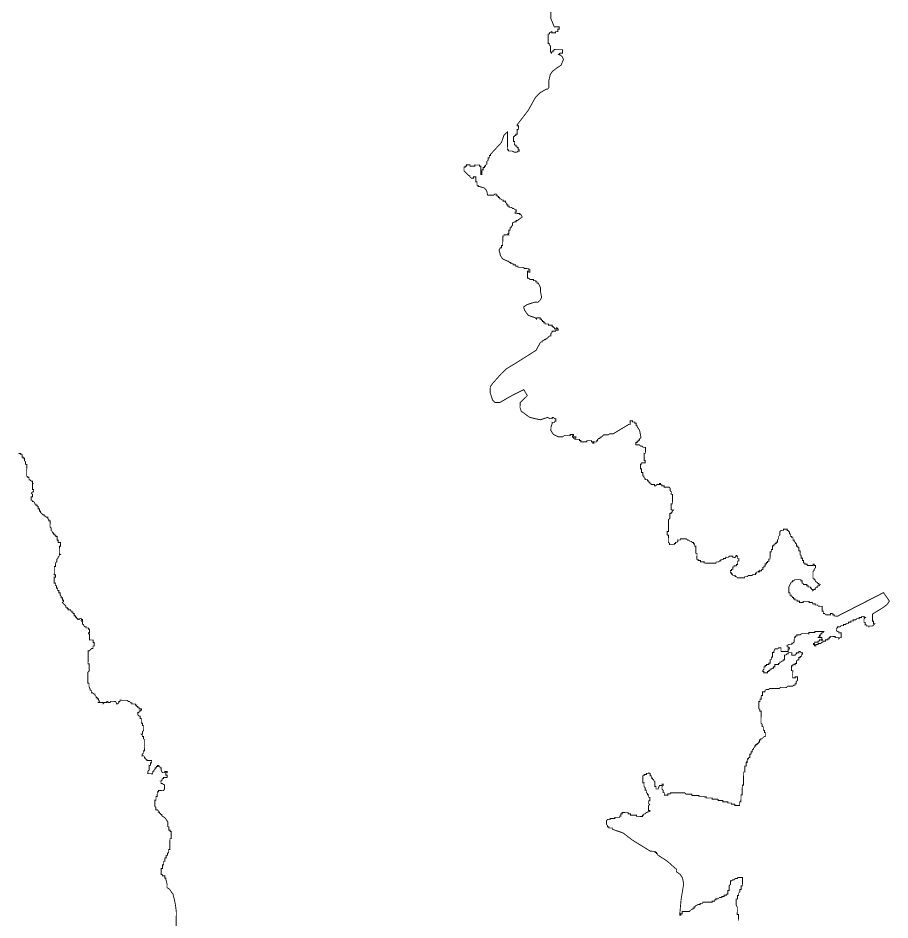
# Model space of a CAD drawing. Header units: metres. Extents: x 257673 to 289848, y 2129691 to 2228029.
# Drawn here: x 264472 to 267352, y 2202372 to 2205352 of the extents above; entities that cross this region are included whole.
import ezdxf

# ---------------------------------------------------------------- set-up
doc = ezdxf.new("R2010")
doc.units = ezdxf.units.M
doc.header["$MEASUREMENT"] = 0
doc.layers.add('HAZARDS LINE', color=1, linetype='Continuous')

msp = doc.modelspace()

# ---------------------------------------------------------------- linework, layer by layer
at = {"layer": 'HAZARDS LINE', "lineweight": 18, "const_width": 2.97}
for points in [[(266231.8, 2205378.2), (266231.5, 2205350.5), (266243, 2205322.7), (266247, 2205322.6), (266251, 2205322.6), (266254.9, 2205322.5), (266258.9, 2205322.5), (266258.8, 2205318.5), (266258.8, 2205314.6), (266254.8, 2205314.6), (266254.8, 2205310.7), (266254.7, 2205306.7), (266250.8, 2205306.8), (266246.8, 2205306.8), (266246.8, 2205302.8), (266242.8, 2205302.9), (266238.9, 2205302.9), (266234.9, 2205303), (266234.9, 2205306.9), (266227, 2205303.1), (266226.9, 2205299.1), (266223, 2205299.1), (266222.9, 2205295.2), (266222.7, 2205271.4), (266222.6, 2205267.5), (266226.6, 2205267.4), (266226.5, 2205263.5), (266230.4, 2205259.5), (266230.4, 2205255.5), (266230.4, 2205251.6), (266230.3, 2205247.6), (266230.3, 2205243.6), (266230.2, 2205239.7), (266234.1, 2205235.7), (266234.2, 2205239.6), (266238.1, 2205239.6), (266238.2, 2205243.5), (266242.1, 2205243.5), (266242.2, 2205247.5), (266246.1, 2205247.4), (266250.1, 2205247.4), (266254.1, 2205247.3), (266258, 2205247.3), (266262, 2205247.2), (266265.9, 2205247.2), (266269.9, 2205247.2), (266269.8, 2205243.2), (266269.8, 2205239.2), (266269.8, 2205235.3), (266265.8, 2205235.3), (266261.8, 2205235.4), (266257.8, 2205231.5), (266261.8, 2205231.4), (266261.8, 2205227.4), (266265.7, 2205227.4), (266269.6, 2205223.4), (266273.5, 2205215.4), (266265.4, 2205195.7), (266253.4, 2205188), (266237.4, 2205176.3), (266229.4, 2205164.5), (266225.2, 2205144.7), (266224.9, 2205121), (266220.9, 2205117.1), (266217, 2205117.1), (266197, 2205105.4), (266181, 2205089.8), (266156.8, 2205046.5), (266120.6, 2204999.4), (266120.6, 2204995.5), (266124.6, 2204995.4), (266124.5, 2204991.5), (266124.5, 2204987.5), (266124.4, 2204983.5), (266120.5, 2204983.6), (266120.4, 2204979.6), (266120.4, 2204975.7), (266120.3, 2204971.7), (266120.3, 2204967.7), (266116.3, 2204967.8), (266116.3, 2204963.8), (266112.3, 2204963.9), (266112.3, 2204959.9), (266108.3, 2204960), (266108.3, 2204956), (266108.2, 2204952), (266108.2, 2204948.1), (266108.1, 2204944.1), (266112.1, 2204944.1), (266112.1, 2204940.1), (266112, 2204936.2), (266112, 2204932.2), (266115.9, 2204932.2), (266115.9, 2204928.2), (266119.8, 2204928.2), (266119.8, 2204924.2), (266123.7, 2204924.2), (266123.7, 2204920.2), (266123.7, 2204916.2), (266127.6, 2204916.2), (266127.6, 2204912.2), (266123.6, 2204912.3), (266119.6, 2204908.4), (266111.7, 2204908.5), (266103.8, 2204912.5), (266099.9, 2204912.5), (266095.9, 2204912.6), (266091.9, 2204912.6), (266092, 2204916.6), (266088, 2204916.6), (266088.1, 2204920.6), (266088.1, 2204924.6), (266088.2, 2204928.5), (266088.2, 2204932.5), (266088.3, 2204936.4), (266088.3, 2204940.4), (266088.3, 2204944.4), (266088.4, 2204948.3), (266088.4, 2204952.3), (266088.5, 2204956.2), (266088.5, 2204960.2), (266088.6, 2204964.1), (266088.6, 2204968.1), (266088.7, 2204972.1), (266088.7, 2204976), (266084.7, 2204972.1), (266076.7, 2204964.3), (266068.5, 2204940.6), (266032.4, 2204901.4), (266032.4, 2204897.5), (266028.4, 2204897.5), (266028.4, 2204893.6), (266028.4, 2204889.6), (266024.4, 2204889.6), (266024.4, 2204885.7), (266024.3, 2204881.7), (266020.3, 2204877.8), (266020.3, 2204873.9), (266020.2, 2204869.9), (266016.2, 2204866), (266016.2, 2204862), (266012.2, 2204862.1), (266012.2, 2204858.1), (266008.2, 2204858.2), (266008.2, 2204854.2), (266008.1, 2204850.2), (266004.2, 2204850.3), (266004.1, 2204846.3), (266004.1, 2204842.4), (266004, 2204838.4), (266004, 2204834.5), (266000, 2204834.5), (266000.1, 2204838.5), (266000.1, 2204842.4), (266000.2, 2204846.4), (266000.2, 2204850.3), (266000.2, 2204854.3), (266000.3, 2204858.2), (266000.3, 2204862.2), (265996.4, 2204862.2), (265996.4, 2204866.2), (265992.5, 2204866.3), (265988.5, 2204866.3), (265984.6, 2204866.3), (265980.6, 2204866.4), (265980.5, 2204862.4), (265976.6, 2204862.5), (265972.6, 2204862.5), (265968.7, 2204862.6), (265964.7, 2204862.6), (265964.8, 2204866.6), (265960.8, 2204866.6), (265956.8, 2204866.7), (265952.9, 2204866.7), (265952.8, 2204862.7), (265948.9, 2204862.8), (265948.8, 2204858.8), (265944.9, 2204858.9), (265944.8, 2204854.9), (265944.8, 2204851), (265944.7, 2204847), (265948.7, 2204843), (265952.6, 2204839), (265956.5, 2204835), (265960.4, 2204831), (265964.4, 2204830.9), (265964.3, 2204827), (265968.2, 2204823), (265972.2, 2204822.9), (265976.1, 2204822.9), (265976.2, 2204826.8), (265980.1, 2204826.8), (265984.1, 2204826.8), (265984.1, 2204822.8), (265984, 2204818.8), (265984, 2204814.9), (265983.9, 2204810.9), (265987.9, 2204810.9), (265987.8, 2204806.9), (265987.8, 2204803), (265987.7, 2204799), (265991.7, 2204799), (265991.7, 2204795), (265995.6, 2204795), (266011.4, 2204790.8), (266019.2, 2204782.8), (266023, 2204766.9), (266027, 2204766.9), (266030.9, 2204766.8), (266034.9, 2204766.8), (266038.8, 2204766.8), (266042.8, 2204766.7), (266046.8, 2204770.6), (266050.8, 2204770.6), (266050.7, 2204766.6), (266054.7, 2204766.6), (266054.6, 2204762.6), (266058.6, 2204762.6), (266058.5, 2204758.6), (266062.5, 2204758.6), (266062.5, 2204754.6), (266066.4, 2204754.6), (266070.3, 2204750.6), (266074.3, 2204750.5), (266074.2, 2204746.6), (266078.2, 2204746.5), (266082.2, 2204746.5), (266082.1, 2204742.5), (266086, 2204738.5), (266086, 2204734.5), (266089.9, 2204734.5), (266089.9, 2204730.5), (266093.9, 2204730.5), (266093.8, 2204726.5), (266097.8, 2204726.5), (266101.7, 2204726.5), (266105.6, 2204722.5), (266109.6, 2204722.4), (266113.5, 2204718.4), (266117.5, 2204718.4), (266117.4, 2204714.4), (266117.4, 2204710.4), (266113.4, 2204710.5), (266113.4, 2204706.5), (266117.3, 2204706.5), (266121.3, 2204706.4), (266125.2, 2204706.4), (266129.2, 2204706.3), (266129.2, 2204702.4), (266133.1, 2204702.3), (266137, 2204694.4), (266121, 2204682.7), (266117.1, 2204682.7), (266117, 2204678.8), (266113.1, 2204678.8), (266105.1, 2204674.9), (266105.1, 2204671), (266105, 2204667), (266101, 2204663.1), (266101, 2204659.2), (266097, 2204659.2), (266097, 2204655.2), (266096.9, 2204651.3), (266093, 2204651.3), (266092.9, 2204647.4), (266092.9, 2204643.4), (266092.8, 2204639.5), (266088.9, 2204639.5), (266092.8, 2204635.5), (266088.8, 2204635.5), (266084.9, 2204635.6), (266080.9, 2204635.6), (266077, 2204635.7), (266076.9, 2204631.7), (266072.9, 2204631.8), (266072.9, 2204627.8), (266072.9, 2204623.8), (266072.8, 2204619.9), (266072.8, 2204615.9), (266072.7, 2204612), (266072.7, 2204608), (266072.6, 2204604.1), (266072.6, 2204600.1), (266068.6, 2204600.1), (266068.6, 2204596.2), (266068.5, 2204592.2), (266064.6, 2204592.3), (266060.5, 2204584.4), (266064.4, 2204572.5), (266064.3, 2204568.5), (266072.1, 2204556.5), (266087.8, 2204548.5), (266091.8, 2204548.4), (266095.7, 2204544.4), (266099.7, 2204544.4), (266099.6, 2204540.4), (266103.6, 2204540.4), (266107.5, 2204540.3), (266107.5, 2204536.4), (266111.5, 2204536.3), (266115.4, 2204536.3), (266115.4, 2204532.3), (266119.3, 2204532.3), (266123.3, 2204532.2), (266123.2, 2204528.3), (266127.2, 2204528.2), (266131.2, 2204528.2), (266135.1, 2204528.1), (266139.1, 2204528.1), (266143, 2204528), (266143, 2204524.1), (266146.9, 2204524), (266150.9, 2204524), (266154.9, 2204523.9), (266158.8, 2204523.9), (266158.8, 2204519.9), (266162.7, 2204519.9), (266162.7, 2204515.9), (266162.6, 2204512), (266158.7, 2204512), (266158.7, 2204516), (266154.8, 2204516), (266154.7, 2204512.1), (266154.7, 2204508.1), (266154.6, 2204504.2), (266154.6, 2204500.2), (266154.5, 2204496.2), (266154.5, 2204492.3), (266158.5, 2204492.2), (266162.4, 2204488.2), (266166.3, 2204488.2), (266170.3, 2204488.1), (266174.2, 2204488.1), (266174.2, 2204484.1), (266178.2, 2204484.1), (266182.1, 2204484), (266182.1, 2204480.1), (266186, 2204480), (266186, 2204476.1), (266189.9, 2204476), (266197.7, 2204460.1), (266197.6, 2204456.2), (266197.6, 2204452.2), (266197.5, 2204448.2), (266201.3, 2204428.4), (266197.2, 2204420.5), (266189.2, 2204412.7), (266177.4, 2204412.8), (266153.5, 2204405.2), (266141.6, 2204397.4), (266145.4, 2204385.5), (266157.1, 2204369.5), (266180.7, 2204361.3), (266184.6, 2204357.3), (266184.7, 2204361.3), (266188.6, 2204361.2), (266192.6, 2204361.2), (266196.6, 2204361.2), (266196.5, 2204357.2), (266200.5, 2204357.1), (266200.4, 2204353.2), (266204.4, 2204353.1), (266204.3, 2204349.2), (266208.3, 2204349.1), (266208.3, 2204345.2), (266212.2, 2204345.1), (266212.2, 2204341.2), (266216.1, 2204341.1), (266220.1, 2204341.1), (266224, 2204341), (266224, 2204337.1), (266228, 2204337), (266231.9, 2204337), (266235.9, 2204337), (266235.8, 2204333), (266239.8, 2204333), (266239.7, 2204329), (266243.7, 2204328.9), (266243.7, 2204325), (266247.6, 2204324.9), (266251.6, 2204324.9), (266251.6, 2204328.9), (266255.5, 2204324.9), (266255.5, 2204320.9), (266251.5, 2204320.9), (266247.6, 2204321), (266247.5, 2204317), (266243.6, 2204317.1), (266239.6, 2204317.1), (266235.7, 2204317.2), (266235.6, 2204313.2), (266231.6, 2204309.3), (266231.6, 2204305.3), (266231.5, 2204301.4), (266227.6, 2204301.4), (266223.6, 2204297.5), (266219.6, 2204293.6), (266215.6, 2204293.6), (266215.6, 2204289.7), (266211.6, 2204289.7), (266207.6, 2204285.8), (266203.6, 2204285.9), (266203.6, 2204281.9), (266199.6, 2204281.9), (266195.6, 2204278), (266187.5, 2204262.3), (266183.5, 2204254.4), (266115.7, 2204211.6), (266083.8, 2204192.2), (266067.8, 2204176.5), (266039.8, 2204145.2), (266031.7, 2204133.4), (266031.5, 2204113.6), (266039.1, 2204089.8), (266047, 2204081.7), (266062.8, 2204081.6), (266110.6, 2204108.7), (266142.4, 2204124.2), (266154.1, 2204104.3), (266130.1, 2204080.8), (266129.9, 2204065), (266133.7, 2204053.1), (266161.2, 2204033), (266177, 2204028.8), (266196.7, 2204024.6), (266220.6, 2204032.3), (266228.4, 2204028.2), (266232.4, 2204028.2), (266236.4, 2204028.1), (266236.4, 2204032.1), (266240.4, 2204032.1), (266244.3, 2204028.1), (266248.2, 2204028), (266248.2, 2204024.1), (266248.1, 2204020.1), (266244.2, 2204020.1), (266244.1, 2204016.2), (266240.2, 2204016.2), (266236.2, 2204016.3), (266236.2, 2204012.3), (266232.1, 2204000.5), (266231.9, 2203988.6), (266239.7, 2203976.6), (266255.5, 2203968.5), (266259.4, 2203968.5), (266263.4, 2203968.5), (266267.3, 2203968.4), (266271.3, 2203968.4), (266275.3, 2203972.3), (266279.3, 2203972.2), (266283.2, 2203972.2), (266287.2, 2203972.1), (266291.1, 2203972.1), (266295.1, 2203972.1), (266295.1, 2203976), (266299.1, 2203976), (266303.1, 2203975.9), (266307, 2203975.9), (266307, 2203971.9), (266303, 2203972), (266303, 2203968), (266306.9, 2203964), (266306.9, 2203968), (266310.9, 2203967.9), (266314.8, 2203967.9), (266314.8, 2203963.9), (266310.8, 2203964), (266310.8, 2203960), (266314.8, 2203960), (266318.7, 2203959.9), (266322.7, 2203959.9), (266326.6, 2203959.8), (266326.6, 2203955.9), (266330.5, 2203955.8), (266330.5, 2203951.9), (266334.5, 2203951.8), (266338.4, 2203951.8), (266342.4, 2203951.7), (266346.3, 2203951.7), (266350.3, 2203951.6), (266350.3, 2203955.6), (266354.3, 2203955.6), (266358.2, 2203955.5), (266362.2, 2203955.5), (266366.2, 2203955.4), (266366.1, 2203951.5), (266370.1, 2203951.4), (266370, 2203947.5), (266374, 2203947.4), (266374, 2203951.4), (266378, 2203951.3), (266381.9, 2203951.3), (266382, 2203955.2), (266385.9, 2203955.2), (266386, 2203959.2), (266390, 2203963.1), (266394, 2203963), (266394, 2203967), (266398, 2203966.9), (266402, 2203970.8), (266406, 2203974.8), (266409.9, 2203974.7), (266413.9, 2203974.7), (266417.8, 2203974.6), (266421.8, 2203974.6), (266425.8, 2203978.5), (266429.8, 2203978.5), (266433.7, 2203978.4), (266437.7, 2203978.4), (266489.5, 2204009.5), (266493.4, 2204009.4), (266493.5, 2204013.4), (266493.5, 2204017.3), (266493.6, 2204021.3), (266497.5, 2204021.2), (266501.5, 2204021.2), (266501.4, 2204017.2), (266505.4, 2204017.2), (266509.4, 2204017.1), (266509.3, 2204013.2), (266513.3, 2204013.1), (266513.2, 2204009.2), (266513.2, 2204005.2), (266517.1, 2204005.2), (266517.1, 2204001.2), (266524.9, 2203989.3), (266528.6, 2203969.4), (266528.6, 2203965.5), (266524.6, 2203961.5), (266524.5, 2203957.6), (266520.6, 2203957.6), (266520.5, 2203953.7), (266516.6, 2203953.7), (266516.5, 2203949.8), (266512.6, 2203949.8), (266512.5, 2203945.8), (266512.5, 2203941.9), (266516.4, 2203941.8), (266520.4, 2203941.8), (266524.3, 2203941.8), (266528.3, 2203937.8), (266532.2, 2203937.7), (266536.1, 2203933.7), (266540.1, 2203933.7), (266544, 2203933.6), (266544, 2203929.7), (266544, 2203925.7), (266543.9, 2203921.7), (266543.9, 2203917.8), (266543.8, 2203913.8), (266539.9, 2203913.9), (266539.8, 2203909.9), (266539.8, 2203906), (266539.7, 2203898), (266539.6, 2203894.1), (266539.6, 2203890.1), (266543.6, 2203890.1), (266543.5, 2203886.1), (266543.5, 2203882.2), (266539.5, 2203882.2), (266535.5, 2203882.2), (266531.6, 2203882.3), (266531.5, 2203878.3), (266527.6, 2203878.4), (266527.5, 2203874.4), (266527.5, 2203870.5), (266527.5, 2203866.5), (266527.4, 2203862.5), (266531.4, 2203862.5), (266531.3, 2203858.5), (266531.3, 2203854.6), (266531.2, 2203850.6), (266535.2, 2203850.6), (266535.1, 2203846.6), (266535.1, 2203842.7), (266535.1, 2203838.7), (266539, 2203838.7), (266539, 2203834.7), (266542.9, 2203830.7), (266542.8, 2203826.7), (266546.8, 2203826.7), (266550.8, 2203826.6), (266550.7, 2203822.7), (266554.7, 2203822.6), (266554.6, 2203818.7), (266558.6, 2203818.6), (266558.5, 2203814.7), (266562.5, 2203814.6), (266562.4, 2203810.7), (266566.4, 2203810.6), (266570.4, 2203810.6), (266574.3, 2203810.5), (266574.3, 2203806.6), (266578.2, 2203806.5), (266582.2, 2203810.5), (266586.2, 2203810.4), (266590.2, 2203810.4), (266590.2, 2203814.3), (266594.2, 2203814.3), (266594.1, 2203810.3), (266598.1, 2203810.3), (266598, 2203806.3), (266602, 2203806.3), (266605.9, 2203806.2), (266605.9, 2203802.3), (266609.9, 2203802.2), (266613.8, 2203802.2), (266617.8, 2203802.1), (266621.7, 2203802.1), (266625.6, 2203798.1), (266625.6, 2203794.1), (266625.5, 2203790.2), (266629.5, 2203786.2), (266629.4, 2203782.2), (266629.4, 2203778.3), (266633.3, 2203778.2), (266633.3, 2203774.2), (266633.2, 2203770.3), (266633.2, 2203766.3), (266633.2, 2203762.4), (266633.1, 2203758.4), (266633.1, 2203754.5), (266633, 2203750.5), (266633, 2203746.5), (266629, 2203746.6), (266629, 2203742.6), (266628.9, 2203738.7), (266628.9, 2203734.7), (266628.8, 2203730.7), (266628.8, 2203726.8), (266632.8, 2203726.7), (266636.7, 2203726.7), (266632.7, 2203722.8), (266632.7, 2203718.8), (266628.7, 2203718.9), (266628.7, 2203714.9), (266624.7, 2203715), (266624.7, 2203711), (266624.6, 2203707), (266624.6, 2203703.1), (266624.5, 2203699.1), (266620.5, 2203695.2), (266620.5, 2203691.3), (266620.4, 2203683.3), (266620.3, 2203679.4), (266620.3, 2203675.4), (266620.3, 2203671.5), (266620.2, 2203667.5), (266620.2, 2203663.5), (266620.1, 2203659.6), (266620.1, 2203655.6), (266616.1, 2203655.7), (266616.1, 2203651.7), (266616, 2203647.8), (266616, 2203643.8), (266619.9, 2203643.7), (266619.9, 2203639.8), (266619.9, 2203635.8), (266619.8, 2203631.9), (266619.8, 2203627.9), (266619.7, 2203624), (266619.7, 2203620), (266623.6, 2203616), (266623.5, 2203612), (266627.5, 2203612), (266631.5, 2203611.9), (266635.4, 2203611.9), (266639.4, 2203611.9), (266639.4, 2203615.8), (266643.4, 2203615.8), (266643.4, 2203619.7), (266647.4, 2203619.7), (266651.4, 2203623.6), (266651.4, 2203627.6), (266655.4, 2203627.5), (266659.3, 2203627.5), (266659.4, 2203631.4), (266663.3, 2203631.4), (266667.3, 2203631.3), (266671.3, 2203631.3), (266675.2, 2203631.2), (266679.2, 2203631.2), (266683.1, 2203627.2), (266687, 2203627.2), (266691, 2203623.2), (266694.9, 2203623.1), (266698.8, 2203619.1), (266702.8, 2203619.1), (266702.7, 2203615.1), (266706.7, 2203615.1), (266706.7, 2203611.1), (266706.6, 2203607.1), (266710.6, 2203607.1), (266710.5, 2203603.1), (266710.5, 2203599.2), (266710.4, 2203595.2), (266710.4, 2203591.3), (266710.3, 2203587.3), (266710.3, 2203583.3), (266714.3, 2203583.3), (266714.2, 2203579.3), (266714.2, 2203575.4), (266714.1, 2203571.4), (266714.1, 2203567.5), (266714, 2203563.5), (266718, 2203563.5), (266718, 2203559.5), (266721.9, 2203559.5), (266725.9, 2203559.4), (266725.8, 2203555.5), (266729.8, 2203555.4), (266733.7, 2203555.4), (266737.7, 2203555.3), (266737.7, 2203551.4), (266741.6, 2203551.3), (266773.3, 2203551), (266777.2, 2203550.9), (266777.3, 2203554.9), (266781.2, 2203554.8), (266785.2, 2203554.8), (266789.2, 2203558.7), (266793.2, 2203558.7), (266793.2, 2203562.6), (266797.2, 2203562.6), (266801.1, 2203562.5), (266801.2, 2203566.5), (266805.1, 2203566.4), (266809.1, 2203566.4), (266809.1, 2203570.4), (266813.1, 2203570.3), (266817, 2203570.3), (266821, 2203574.2), (266825, 2203574.1), (266829, 2203574.1), (266832.9, 2203574), (266832.9, 2203570.1), (266836.8, 2203570), (266840.8, 2203570), (266840.8, 2203574), (266844.8, 2203573.9), (266844.8, 2203577.9), (266844.8, 2203573.9), (266848.7, 2203573.9), (266848.7, 2203569.9), (266848.7, 2203565.9), (266852.6, 2203565.9), (266852.6, 2203561.9), (266852.5, 2203558), (266848.6, 2203558), (266848.5, 2203554.1), (266848.5, 2203550.1), (266848.4, 2203546.2), (266844.5, 2203546.2), (266844.4, 2203542.2), (266840.5, 2203542.3), (266836.5, 2203542.3), (266836.5, 2203538.4), (266832.5, 2203538.4), (266832.5, 2203534.5), (266832.4, 2203530.5), (266828.5, 2203530.5), (266828.4, 2203526.6), (266824.5, 2203526.6), (266824.4, 2203522.7), (266824.4, 2203518.7), (266828.3, 2203518.7), (266828.3, 2203514.7), (266832.2, 2203514.7), (266832.2, 2203510.7), (266836.2, 2203510.7), (266840.1, 2203510.6), (266840.1, 2203506.7), (266844, 2203506.6), (266847.9, 2203502.6), (266851.9, 2203502.6), (266855.9, 2203502.5), (266859.8, 2203502.5), (266863.8, 2203502.4), (266867.7, 2203502.4), (266871.7, 2203502.3), (266871.7, 2203506.3), (266875.7, 2203506.3), (266879.6, 2203506.2), (266883.6, 2203510.1), (266887.6, 2203510.1), (266891.6, 2203510), (266895.5, 2203510), (266899.5, 2203513.9), (266903.5, 2203513.9), (266907.4, 2203513.8), (266907.5, 2203517.8), (266911.4, 2203517.7), (266911.5, 2203521.7), (266915.4, 2203521.6), (266919.4, 2203525.6), (266919.4, 2203521.6), (266923.4, 2203525.5), (266927.4, 2203525.5), (266927.4, 2203529.4), (266931.4, 2203529.4), (266931.4, 2203533.3), (266931.5, 2203537.3), (266935.4, 2203537.3), (266935.5, 2203541.2), (266939.4, 2203541.2), (266939.5, 2203545.1), (266939.5, 2203549.1), (266943.5, 2203549), (266943.5, 2203553), (266947.5, 2203553), (266947.5, 2203556.9), (266951.5, 2203556.9), (266951.5, 2203560.8), (266951.6, 2203564.8), (266955.5, 2203564.7), (266955.6, 2203568.7), (266955.6, 2203572.7), (266955.6, 2203576.6), (266955.7, 2203580.6), (266955.7, 2203584.5), (266955.8, 2203588.5), (266959.7, 2203588.4), (266959.8, 2203592.4), (266959.8, 2203596.4), (266963.8, 2203596.3), (266963.8, 2203600.3), (266963.9, 2203604.2), (266963.9, 2203608.2), (266967.9, 2203608.2), (266967.9, 2203612.1), (266971.9, 2203612.1), (266971.9, 2203616), (266975.9, 2203616), (266975.9, 2203619.9), (266979.9, 2203619.9), (266979.9, 2203623.9), (266980, 2203627.8), (266984, 2203631.7), (266984, 2203635.7), (266984.1, 2203639.6), (266988.1, 2203643.6), (266988.1, 2203647.5), (266988.2, 2203651.5), (266988.2, 2203655.4), (266992.2, 2203659.3), (266996.2, 2203659.3), (267000.1, 2203659.3), (267000.2, 2203663.2), (267004.1, 2203663.2), (267008.1, 2203663.1), (267012, 2203663.1), (267012, 2203659.1), (267016, 2203659.1), (267015.9, 2203655.1), (267019.9, 2203655.1), (267019.8, 2203651.1), (267019.8, 2203647.2), (267023.7, 2203647.1), (267023.7, 2203643.2), (267023.6, 2203639.2), (267027.6, 2203639.2), (267027.6, 2203635.2), (267031.5, 2203635.1), (267031.5, 2203631.2), (267031.4, 2203627.2), (267035.4, 2203627.2), (267035.3, 2203623.2), (267039.3, 2203619.2), (267039.2, 2203615.3), (267043.2, 2203615.2), (267043.1, 2203611.3), (267043.1, 2203607.3), (267047, 2203607.3), (267047, 2203603.3), (267051, 2203603.3), (267050.9, 2203599.3), (267050.9, 2203595.3), (267050.8, 2203591.4), (267054.8, 2203591.3), (267054.7, 2203587.4), (267054.7, 2203583.4), (267054.6, 2203579.5), (267058.6, 2203575.5), (267058.5, 2203571.5), (267058.5, 2203567.5), (267062.4, 2203567.5), (267062.4, 2203563.5), (267062.3, 2203559.6), (267066.3, 2203559.5), (267066.2, 2203555.6), (267066.2, 2203551.6), (267070.2, 2203551.6), (267070.1, 2203547.6), (267074.1, 2203547.6), (267078, 2203547.5), (267078, 2203543.6), (267081.9, 2203543.5), (267085.9, 2203543.5), (267089.9, 2203543.4), (267093.8, 2203543.4), (267097.8, 2203543.3), (267097.8, 2203547.3), (267101.8, 2203547.3), (267101.7, 2203543.3), (267105.7, 2203543.3), (267105.6, 2203539.3), (267105.6, 2203535.3), (267101.6, 2203531.4), (267101.6, 2203527.5), (267097.6, 2203523.6), (267097.5, 2203519.6), (267097.5, 2203515.6), (267097.4, 2203511.7), (267097.4, 2203507.7), (267097.3, 2203503.8), (267097.3, 2203499.8), (267101.2, 2203499.8), (267101.2, 2203495.8), (267105.2, 2203495.8), (267105.1, 2203491.8), (267109, 2203487.8), (267113, 2203487.7), (267112.9, 2203483.8), (267116.9, 2203483.7), (267116.9, 2203479.8), (267120.8, 2203479.7), (267116.8, 2203475.8), (267112.8, 2203475.9), (267112.8, 2203471.9), (267108.8, 2203472), (267104.8, 2203468), (267104.8, 2203464.1), (267100.8, 2203464.1), (267096.8, 2203460.2), (267096.9, 2203464.2), (267092.9, 2203464.2), (267093, 2203468.2), (267089, 2203468.2), (267089.1, 2203472.2), (267085.1, 2203472.2), (267081.1, 2203472.3), (267081.2, 2203476.2), (267077.2, 2203476.3), (267077.3, 2203480.2), (267073.3, 2203480.3), (267069.4, 2203480.3), (267065.4, 2203480.4), (267065.4, 2203484.3), (267061.5, 2203484.4), (267061.5, 2203488.3), (267061.6, 2203492.3), (267057.6, 2203492.3), (267057.7, 2203496.3), (267053.7, 2203496.3), (267049.7, 2203496.4), (267045.8, 2203496.4), (267041.8, 2203496.5), (267037.9, 2203496.5), (267033.9, 2203492.6), (267029.9, 2203492.6), (267029.9, 2203488.7), (267025.9, 2203488.7), (267021.9, 2203480.9), (267017.8, 2203473), (267017.8, 2203469), (267017.7, 2203465.1), (267017.7, 2203461.1), (267017.6, 2203457.1), (267017.6, 2203453.2), (267021.5, 2203453.1), (267021.5, 2203449.2), (267021.5, 2203445.2), (267025.4, 2203445.2), (267025.4, 2203441.2), (267029.3, 2203441.2), (267029.3, 2203437.2), (267033.2, 2203437.2), (267033.2, 2203433.2), (267037.2, 2203433.2), (267037.1, 2203429.2), (267041.1, 2203429.2), (267045, 2203429.1), (267045, 2203425.2), (267048.9, 2203425.1), (267052.9, 2203425.1), (267052.9, 2203421.1), (267056.8, 2203421.1), (267060.8, 2203421), (267064.7, 2203421), (267064.8, 2203424.9), (267068.7, 2203424.9), (267072.7, 2203424.9), (267076.6, 2203424.8), (267080.6, 2203424.8), (267084.6, 2203424.7), (267084.5, 2203420.8), (267088.5, 2203420.7), (267092.4, 2203420.7), (267096.4, 2203420.6), (267096.3, 2203416.7), (267100.3, 2203416.6), (267104.3, 2203416.6), (267104.2, 2203412.6), (267108.2, 2203412.6), (267112.1, 2203412.5), (267116, 2203408.5), (267120, 2203408.5), (267124, 2203408.4), (267127.9, 2203408.4), (267127.9, 2203404.4), (267127.8, 2203400.5), (267127.8, 2203396.5), (267127.7, 2203392.6), (267131.7, 2203392.5), (267131.7, 2203388.6), (267131.6, 2203384.6), (267135.6, 2203384.6), (267139.5, 2203380.6), (267143.4, 2203380.5), (267147.4, 2203380.5), (267151.4, 2203380.4), (267155.3, 2203380.4), (267155.4, 2203384.3), (267159.3, 2203384.3), (267163.3, 2203384.2), (267163.2, 2203380.3), (267167.2, 2203380.2), (267167.1, 2203376.3), (267179, 2203376.1), (267254.7, 2203414.9), (267330.3, 2203453.6), (267349.8, 2203425.7), (267341.7, 2203413.9), (267325.8, 2203402.2), (267293.9, 2203382.8), (267293.8, 2203378.8), (267293.8, 2203374.9), (267293.8, 2203370.9), (267293.7, 2203366.9), (267293.7, 2203363), (267293.6, 2203359), (267297.6, 2203359), (267297.5, 2203355), (267297.5, 2203351.1), (267301.4, 2203351), (267297.4, 2203347.1), (267293.4, 2203343.2), (267289.5, 2203343.2), (267285.5, 2203343.3), (267281.6, 2203343.3), (267281.5, 2203339.4), (267281.6, 2203343.3), (267277.6, 2203343.4), (267273.6, 2203343.4), (267273.7, 2203347.4), (267269.7, 2203347.4), (267269.8, 2203351.4), (267269.8, 2203355.3), (267265.9, 2203355.4), (267265.9, 2203359.3), (267266, 2203363.3), (267266, 2203367.2), (267270, 2203371.2), (267266, 2203371.2), (267266.1, 2203375.2), (267262.1, 2203375.2), (267258.2, 2203375.3), (267258.1, 2203371.3), (267254.2, 2203371.3), (267250.2, 2203371.4), (267250.2, 2203367.4), (267246.2, 2203367.5), (267242.3, 2203367.5), (267238.3, 2203363.6), (267234.3, 2203363.6), (267230.3, 2203363.7), (267230.3, 2203359.7), (267226.3, 2203359.8), (267222.4, 2203359.8), (267222.3, 2203355.9), (267218.4, 2203355.9), (267214.4, 2203356), (267214.4, 2203352), (267210.4, 2203352), (267206.5, 2203352.1), (267206.4, 2203348.1), (267202.5, 2203348.2), (267198.5, 2203348.2), (267198.4, 2203344.3), (267194.5, 2203344.3), (267190.5, 2203344.3), (267186.5, 2203340.4), (267182.6, 2203340.5), (267178.6, 2203340.5), (267178.6, 2203336.6), (267174.6, 2203336.6), (267174.6, 2203332.6), (267174.5, 2203328.7), (267178.4, 2203324.7), (267182.4, 2203324.6), (267182.3, 2203320.7), (267186.3, 2203320.6), (267190.3, 2203320.6), (267190.2, 2203316.6), (267190.2, 2203312.7), (267190.1, 2203308.7), (267190.1, 2203304.8), (267186.1, 2203304.8), (267182.1, 2203300.9), (267182.2, 2203304.8), (267178.2, 2203304.9), (267174.3, 2203304.9), (267170.3, 2203305), (267170.3, 2203308.9), (267166.4, 2203309), (267162.4, 2203309), (267158.5, 2203309.1), (267154.5, 2203309.1), (267154.5, 2203305.2), (267150.5, 2203305.2), (267150.5, 2203301.2), (267146.5, 2203301.3), (267146.5, 2203297.3), (267142.5, 2203297.4), (267138.5, 2203297.4), (267138.5, 2203293.5), (267134.5, 2203293.5), (267130.6, 2203293.6), (267130.5, 2203289.6), (267126.6, 2203289.6), (267122.6, 2203285.7), (267118.6, 2203285.8), (267114.7, 2203285.8), (267114.6, 2203281.9), (267110.7, 2203281.9), (267106.7, 2203281.9), (267106.7, 2203278), (267102.7, 2203278), (267102.7, 2203282), (267098.8, 2203282), (267098.8, 2203286), (267102.8, 2203285.9), (267102.8, 2203289.9), (267106.8, 2203289.9), (267110.7, 2203289.8), (267114.7, 2203289.8), (267114.8, 2203293.7), (267118.7, 2203293.7), (267118.8, 2203297.6), (267122.7, 2203297.6), (267126.7, 2203297.6), (267126.6, 2203293.6), (267126.7, 2203297.6), (267130.6, 2203297.5), (267126.7, 2203297.6), (267126.7, 2203301.5), (267126.8, 2203305.5), (267122.8, 2203305.5), (267122.8, 2203309.5), (267122.8, 2203305.5), (267118.8, 2203305.6), (267114.9, 2203305.6), (267118.9, 2203309.5), (267118.9, 2203313.5), (267122.9, 2203313.4), (267122.9, 2203317.4), (267126.9, 2203317.3), (267126.9, 2203321.3), (267130.9, 2203321.3), (267130.9, 2203325.2), (267134.9, 2203325.2), (267130.9, 2203325.2), (267127, 2203325.3), (267123, 2203325.3), (267119.1, 2203325.4), (267115.1, 2203325.4), (267111.2, 2203325.4), (267107.2, 2203325.5), (267103.2, 2203325.5), (267103.2, 2203321.6), (267099.2, 2203321.6), (267095.3, 2203321.7), (267091.3, 2203321.7), (267087.4, 2203321.8), (267083.4, 2203321.8), (267083.4, 2203317.8), (267079.4, 2203317.9), (267075.4, 2203317.9), (267071.5, 2203318), (267067.5, 2203318), (267063.6, 2203318.1), (267059.6, 2203318.1), (267055.6, 2203314.2), (267051.6, 2203314.2), (267047.7, 2203314.3), (267043.7, 2203314.3), (267043.7, 2203310.4), (267039.7, 2203310.4), (267039.7, 2203306.5), (267035.7, 2203306.5), (267035.7, 2203302.5), (267035.6, 2203298.6), (267035.6, 2203294.6), (267035.5, 2203290.7), (267031.5, 2203286.8), (267027.6, 2203286.8), (267027.5, 2203282.8), (267023.6, 2203282.9), (267019.6, 2203282.9), (267011.7, 2203279.1), (267011.6, 2203275.1), (267015.6, 2203275.1), (267015.5, 2203271.1), (267019.5, 2203271.1), (267019.4, 2203267.1), (267015.5, 2203267.1), (267015.4, 2203263.2), (267015.4, 2203259.2), (267011.4, 2203259.3), (267007.5, 2203259.3), (267003.5, 2203259.4), (266999.6, 2203259.4), (266995.6, 2203259.4), (266991.7, 2203259.5), (266991.7, 2203263.4), (266991.7, 2203267.4), (266991.8, 2203271.4), (266983.9, 2203271.5), (266979.9, 2203267.5), (266975.9, 2203267.6), (266972, 2203267.6), (266967.9, 2203259.8), (266967.9, 2203255.8), (266963.9, 2203255.8), (266963.9, 2203251.9), (266963.8, 2203247.9), (266963.8, 2203244), (266963.7, 2203240), (266959.8, 2203240.1), (266959.7, 2203236.1), (266959.7, 2203232.1), (266955.7, 2203232.2), (266955.7, 2203228.2), (266955.6, 2203224.3), (266955.6, 2203220.3), (266951.6, 2203220.4), (266951.6, 2203216.4), (266947.6, 2203216.4), (266943.7, 2203216.5), (266943.6, 2203212.5), (266939.7, 2203212.6), (266939.6, 2203208.6), (266935.7, 2203208.7), (266935.6, 2203204.7), (266935.6, 2203200.7), (266931.6, 2203196.8), (266931.5, 2203192.9), (266935.5, 2203192.8), (266935.4, 2203188.9), (266939.4, 2203188.8), (266943.4, 2203188.8), (266947.3, 2203188.7), (266947.4, 2203192.7), (266951.3, 2203192.6), (266951.4, 2203196.6), (266955.3, 2203196.6), (266955.4, 2203200.5), (266959.3, 2203200.5), (266963.3, 2203204.4), (266967.3, 2203204.3), (266967.3, 2203208.3), (266971.3, 2203208.3), (266971.3, 2203212.2), (266971.4, 2203216.2), (266975.3, 2203216.1), (266979.3, 2203216.1), (266983.2, 2203216), (266983.3, 2203220), (266987.3, 2203219.9), (266987.3, 2203223.9), (266991.3, 2203223.9), (266995.3, 2203227.8), (266999.2, 2203227.7), (266999.3, 2203231.7), (267003.2, 2203231.6), (267003.3, 2203235.6), (267003.3, 2203239.6), (267003.4, 2203243.5), (267003.4, 2203247.5), (267007.4, 2203247.4), (267011.4, 2203251.3), (267015.3, 2203251.3), (267015.4, 2203255.3), (267019.3, 2203255.2), (267023.3, 2203255.2), (267027.2, 2203255.1), (267027.2, 2203251.2), (267027.1, 2203247.2), (267031.1, 2203247.2), (267035.1, 2203247.1), (267039, 2203247.1), (267039.1, 2203251), (267043, 2203251), (267043.1, 2203255), (267047, 2203254.9), (267051, 2203254.9), (267051, 2203258.8), (267055, 2203258.8), (267058.9, 2203254.8), (267062.9, 2203254.7), (267062.8, 2203250.8), (267058.8, 2203246.9), (267058.8, 2203242.9), (267054.8, 2203242.9), (267054.8, 2203239), (267050.8, 2203239), (267050.8, 2203235.1), (267050.7, 2203231.1), (267046.8, 2203231.2), (267042.8, 2203227.2), (267042.7, 2203223.3), (267042.7, 2203219.3), (267038.7, 2203219.4), (267038.7, 2203215.4), (267034.7, 2203215.5), (267034.7, 2203219.4), (267034.7, 2203215.5), (267030.7, 2203215.5), (267030.7, 2203211.5), (267026.7, 2203211.6), (267026.7, 2203207.6), (267026.7, 2203203.7), (267026.6, 2203199.7), (267026.6, 2203195.8), (267030.5, 2203195.7), (267030.5, 2203191.7), (267030.4, 2203187.8), (267030.4, 2203183.8), (267030.3, 2203179.9), (267030.3, 2203175.9), (267030.3, 2203172), (267034.2, 2203171.9), (267038.2, 2203171.9), (267038.2, 2203175.8), (267042.2, 2203175.8), (267046.1, 2203175.7), (267046.1, 2203171.8), (267046, 2203167.8), (267046, 2203163.9), (267042, 2203159.9), (267041.9, 2203156), (267041.9, 2203152), (267037.9, 2203152.1), (267037.9, 2203148.1), (267033.9, 2203148.2), (267029.9, 2203144.2), (267026, 2203144.3), (267022, 2203144.3), (267018.1, 2203144.4), (267014.1, 2203144.4), (267010.1, 2203140.5), (267006.1, 2203140.6), (267002.2, 2203140.6), (266998.2, 2203140.6), (266994.3, 2203140.7), (266990.3, 2203140.7), (266986.3, 2203136.8), (266982.4, 2203136.9), (266978.4, 2203136.9), (266974.4, 2203137), (266970.5, 2203137), (266966.5, 2203137), (266962.6, 2203137.1), (266958.6, 2203137.1), (266954.6, 2203137.2), (266950.6, 2203133.3), (266946.7, 2203133.3), (266942.7, 2203133.4), (266938.7, 2203129.4), (266938.7, 2203125.5), (266934.7, 2203125.5), (266930.8, 2203125.6), (266930.7, 2203121.6), (266930.7, 2203117.7), (266930.6, 2203113.7), (266926.7, 2203113.7), (266926.6, 2203109.8), (266926.6, 2203105.8), (266926.5, 2203101.9), (266922.6, 2203101.9), (266922.5, 2203097.9), (266922.5, 2203094), (266918.5, 2203094), (266918.5, 2203090.1), (266918.4, 2203086.1), (266918.4, 2203082.2), (266918.4, 2203078.2), (266918.3, 2203074.2), (266918.3, 2203070.3), (266922.2, 2203066.3), (266922.1, 2203062.3), (266926.1, 2203062.3), (266926.1, 2203058.3), (266926, 2203054.4), (266926, 2203050.4), (266925.9, 2203046.4), (266925.9, 2203042.5), (266925.8, 2203038.5), (266925.8, 2203034.6), (266925.7, 2203030.6), (266925.7, 2203026.6), (266925.6, 2203022.7), (266929.6, 2203018.7), (266929.5, 2203014.7), (266929.5, 2203010.8), (266933.4, 2203010.7), (266933.4, 2203006.8), (266933.3, 2203002.8), (266933.3, 2202998.9), (266937.3, 2202998.8), (266937.2, 2202994.8), (266937.2, 2202990.9), (266941.1, 2202990.8), (266941.1, 2202986.9), (266941, 2202982.9), (266941, 2202979), (266937, 2202979), (266933, 2202975.1), (266929, 2202971.2), (266925.1, 2202971.2), (266925, 2202967.3), (266921.1, 2202967.3), (266921, 2202963.4), (266921, 2202959.4), (266917, 2202959.4), (266917, 2202955.5), (266913, 2202955.5), (266913, 2202951.6), (266909, 2202951.6), (266909, 2202947.7), (266905, 2202947.7), (266905, 2202943.7), (266901, 2202939.8), (266900.9, 2202935.9), (266897, 2202935.9), (266896.9, 2202932), (266896.9, 2202928), (266892.9, 2202928), (266892.9, 2202924.1), (266892.8, 2202920.1), (266888.9, 2202920.2), (266888.8, 2202916.2), (266888.8, 2202912.3), (266888.7, 2202908.3), (266884.8, 2202908.3), (266884.7, 2202904.4), (266880.8, 2202904.4), (266880.7, 2202900.5), (266880.7, 2202896.5), (266876.7, 2202896.6), (266880.7, 2202896.5), (266880.6, 2202892.6), (266876.7, 2202892.6), (266876.6, 2202888.6), (266876.6, 2202884.7), (266876.5, 2202880.7), (266872.6, 2202880.8), (266872.5, 2202876.8), (266872.5, 2202872.8), (266872.5, 2202868.9), (266872.4, 2202864.9), (266872.4, 2202861), (266868.4, 2202861), (266868.4, 2202857.1), (266868.3, 2202853.1), (266868.3, 2202849.1), (266868.2, 2202845.2), (266868.2, 2202841.2), (266868.1, 2202837.3), (266868.1, 2202833.3), (266868.1, 2202829.3), (266868, 2202825.4), (266868, 2202821.4), (266867.9, 2202817.5), (266864, 2202817.5), (266863.9, 2202813.6), (266863.9, 2202809.6), (266863.8, 2202805.6), (266863.8, 2202801.7), (266863.7, 2202797.7), (266863.7, 2202793.8), (266863.6, 2202789.8), (266863.6, 2202785.8), (266859.6, 2202785.9), (266859.6, 2202781.9), (266859.6, 2202778), (266859.5, 2202774), (266859.5, 2202770.1), (266859.4, 2202766.1), (266859.4, 2202762.1), (266855.4, 2202762.2), (266855.4, 2202758.2), (266855.3, 2202754.3), (266855.3, 2202750.3), (266851.3, 2202750.4), (266847.4, 2202750.4), (266843.4, 2202750.4), (266839.5, 2202750.5), (266839.5, 2202754.4), (266835.5, 2202754.5), (266831.6, 2202754.5), (266827.6, 2202754.6), (266827.7, 2202758.5), (266823.7, 2202758.6), (266819.8, 2202758.6), (266815.8, 2202758.7), (266815.8, 2202762.6), (266811.9, 2202762.7), (266807.9, 2202762.7), (266804, 2202762.8), (266800, 2202762.8), (266800.1, 2202766.8), (266796.1, 2202766.8), (266792.1, 2202766.9), (266788.2, 2202766.9), (266784.2, 2202766.9), (266784.3, 2202770.9), (266780.3, 2202771), (266776.3, 2202771), (266772.4, 2202771), (266768.4, 2202771.1), (266764.5, 2202771.1), (266764.5, 2202775.1), (266760.6, 2202775.1), (266756.6, 2202775.2), (266752.6, 2202775.2), (266748.7, 2202775.3), (266744.7, 2202775.3), (266744.8, 2202779.3), (266740.8, 2202779.3), (266736.9, 2202779.4), (266732.9, 2202779.4), (266728.9, 2202779.4), (266725, 2202779.5), (266721, 2202779.5), (266721.1, 2202783.5), (266717.1, 2202783.5), (266713.2, 2202783.6), (266709.2, 2202783.6), (266705.2, 2202783.7), (266701.3, 2202783.7), (266697.3, 2202783.8), (266697.4, 2202787.7), (266693.4, 2202787.8), (266689.5, 2202787.8), (266685.5, 2202787.9), (266681.5, 2202787.9), (266677.6, 2202787.9), (266673.7, 2202791.9), (266669.7, 2202792), (266665.8, 2202792), (266661.8, 2202792.1), (266657.8, 2202792.1), (266653.9, 2202792.2), (266649.9, 2202792.2), (266646, 2202792.3), (266642, 2202792.3), (266638, 2202792.4), (266634.1, 2202792.4), (266630.1, 2202792.4), (266626.2, 2202792.5), (266626.1, 2202788.5), (266622.2, 2202788.6), (266618.2, 2202788.6), (266618.2, 2202784.7), (266614.2, 2202784.7), (266610.3, 2202784.7), (266606.3, 2202784.8), (266606.3, 2202788.8), (266606.4, 2202792.7), (266602.4, 2202792.8), (266602.5, 2202796.7), (266602.5, 2202800.7), (266598.6, 2202804.7), (266598.6, 2202808.6), (266598.7, 2202812.6), (266602.7, 2202816.5), (266602.7, 2202820.5), (266598.8, 2202820.5), (266598.7, 2202816.5), (266594.8, 2202816.6), (266590.8, 2202816.6), (266586.8, 2202808.8), (266586.7, 2202804.8), (266582.8, 2202804.9), (266578.8, 2202804.9), (266578.9, 2202808.9), (266578.9, 2202812.8), (266574.9, 2202812.9), (266575, 2202816.8), (266575, 2202820.8), (266575.1, 2202824.7), (266575.1, 2202828.7), (266571.2, 2202832.7), (266571.3, 2202836.7), (266567.3, 2202836.7), (266567.3, 2202840.7), (266563.4, 2202840.7), (266563.4, 2202844.7), (266563.5, 2202848.6), (266559.5, 2202848.7), (266559.6, 2202852.6), (266559.6, 2202856.6), (266555.6, 2202856.6), (266555.7, 2202860.6), (266555.6, 2202856.6), (266551.7, 2202856.7), (266547.7, 2202856.7), (266547.7, 2202852.8), (266543.7, 2202852.8), (266539.8, 2202852.8), (266539.7, 2202848.9), (266535.8, 2202848.9), (266535.7, 2202845), (266535.7, 2202841), (266535.6, 2202837.1), (266535.6, 2202833.1), (266535.5, 2202829.1), (266535.5, 2202825.2), (266539.5, 2202825.1), (266539.4, 2202821.2), (266539.4, 2202817.2), (266539.3, 2202813.3), (266543.2, 2202809.3), (266543.2, 2202805.3), (266543.1, 2202801.3), (266547.1, 2202801.3), (266547.1, 2202797.3), (266547, 2202793.4), (266550.9, 2202789.4), (266550.9, 2202785.4), (266554.8, 2202785.4), (266554.8, 2202781.4), (266554.8, 2202777.5), (266558.7, 2202777.4), (266558.7, 2202773.5), (266558.6, 2202769.5), (266558.6, 2202765.5), (266554.6, 2202765.6), (266554.6, 2202761.6), (266554.5, 2202757.7), (266558.4, 2202753.7), (266554.4, 2202749.7), (266554.4, 2202745.8), (266554.3, 2202741.8), (266554.3, 2202737.9), (266554.3, 2202733.9), (266558.2, 2202733.9), (266558.2, 2202729.9), (266554.2, 2202730), (266546.3, 2202726.1), (266542.3, 2202722.2), (266538.3, 2202722.2), (266538.2, 2202718.3), (266534.3, 2202718.3), (266534.2, 2202714.3), (266530.3, 2202714.4), (266526.3, 2202714.4), (266522.4, 2202714.5), (266518.4, 2202714.5), (266514.5, 2202714.6), (266514.5, 2202718.5), (266510.5, 2202718.6), (266506.6, 2202718.6), (266502.6, 2202718.7), (266498.7, 2202718.7), (266494.7, 2202718.7), (266494.8, 2202722.7), (266490.8, 2202722.7), (266486.8, 2202722.8), (266486.9, 2202726.8), (266482.9, 2202726.8), (266479, 2202726.8), (266475, 2202726.9), (266471.1, 2202726.9), (266467.1, 2202727), (266467.1, 2202723), (266463.1, 2202723.1), (266463, 2202719.1), (266463, 2202715.1), (266459, 2202715.2), (266459, 2202711.2), (266455, 2202711.3), (266451.1, 2202711.3), (266447.1, 2202711.4), (266443.2, 2202711.4), (266443.1, 2202707.5), (266439.2, 2202707.5), (266435.2, 2202707.5), (266431.3, 2202707.6), (266427.3, 2202707.6), (266427.2, 2202703.7), (266423.3, 2202703.7), (266419.3, 2202703.8), (266415.3, 2202699.8), (266415.3, 2202695.9), (266415.2, 2202691.9), (266415.2, 2202688), (266419.1, 2202684), (266419.1, 2202680), (266423, 2202680), (266423, 2202676), (266426.9, 2202676), (266430.9, 2202675.9), (266434.9, 2202675.9), (266434.8, 2202671.9), (266470.3, 2202659.6), (266501.7, 2202635.5), (266560.7, 2202599.2), (266564.6, 2202599.2), (266568.6, 2202599.1), (266572.5, 2202599.1), (266576.5, 2202599.1), (266576.4, 2202595.1), (266580.4, 2202595), (266580.4, 2202591.1), (266584.3, 2202591), (266584.3, 2202587.1), (266615.7, 2202566.9), (266647.1, 2202538.9), (266647, 2202531), (266658.8, 2202522.9), (266666.5, 2202510.9), (266670.3, 2202491.1), (266661.8, 2202439.7), (266657.2, 2202388.3), (266661.2, 2202388.3), (266661.2, 2202392.2), (266665.2, 2202392.2), (266665.2, 2202396.1), (266665.3, 2202400.1), (266669.2, 2202400.1), (266673.2, 2202400), (266677.2, 2202400), (266681.1, 2202399.9), (266685.1, 2202399.9), (266689, 2202399.8), (266693, 2202403.7), (266697, 2202407.7), (266701, 2202407.6), (266701, 2202411.6), (266705, 2202411.5), (266705, 2202415.5), (266709, 2202415.4), (266709, 2202419.4), (266713, 2202419.4), (266717, 2202423.3), (266721, 2202423.2), (266724.9, 2202423.2), (266725, 2202427.1), (266728.9, 2202427.1), (266732.9, 2202427.1), (266732.9, 2202431), (266736.9, 2202431), (266740.8, 2202430.9), (266744.8, 2202430.9), (266748.8, 2202430.8), (266752.7, 2202430.8), (266756.7, 2202430.7), (266760.6, 2202430.7), (266764.6, 2202430.7), (266764.6, 2202434.6), (266768.6, 2202434.6), (266772.6, 2202434.5), (266772.6, 2202438.5), (266776.6, 2202438.4), (266776.6, 2202442.4), (266780.6, 2202442.3), (266784.5, 2202442.3), (266788.5, 2202446.2), (266792.5, 2202446.2), (266796.4, 2202446.1), (266796.5, 2202450.1), (266800.4, 2202450), (266804.4, 2202450), (266804.4, 2202454), (266808.4, 2202453.9), (266812.4, 2202453.9), (266812.4, 2202457.8), (266816.4, 2202457.8), (266816.4, 2202461.7), (266816.4, 2202465.7), (266816.5, 2202469.7), (266820.5, 2202469.6), (266820.5, 2202473.6), (266820.5, 2202477.5), (266820.6, 2202481.5), (266820.6, 2202485.4), (266824.6, 2202489.4), (266824.7, 2202493.3), (266824.7, 2202497.3), (266824.8, 2202501.2), (266828.7, 2202501.2), (266832.7, 2202505.1), (266836.7, 2202505.1), (266840.7, 2202509), (266844.6, 2202508.9), (266848.6, 2202508.9), (266848.6, 2202512.8), (266852.6, 2202512.8), (266856.6, 2202512.8), (266860.5, 2202512.7), (266864.5, 2202512.7), (266864.4, 2202508.7), (266864.4, 2202504.7), (266864.3, 2202500.8), (266864.3, 2202496.8), (266864.3, 2202492.9), (266864.2, 2202488.9), (266864.2, 2202485), (266860.2, 2202485), (266860.2, 2202481), (266860.1, 2202477.1), (266860.1, 2202473.1), (266856.1, 2202473.2), (266856.1, 2202469.2), (266856, 2202465.3), (266852, 2202461.3), (266852, 2202457.4), (266851.9, 2202453.4), (266848, 2202453.5), (266847.9, 2202449.5), (266847.9, 2202445.5), (266847.8, 2202441.6), (266843.9, 2202441.6), (266843.8, 2202437.7), (266843.8, 2202433.7), (266843.8, 2202429.8), (266843.7, 2202425.8), (266843.7, 2202421.8), (266847.5, 2202413.9), (266847.5, 2202409.9), (266847.4, 2202406), (266847.4, 2202402), (266847.4, 2202398), (266847.3, 2202394.1), (266847.3, 2202390.1), (266851.2, 2202390.1), (266851.2, 2202386.1), (266851.1, 2202382.2), (266851.1, 2202378.2), (266851, 2202374.3), (266851, 2202370.3)], [(264994.3, 2202351.6), (264994.8, 2202399.1), (264991.2, 2202426.9), (264983.6, 2202458.7), (264979.7, 2202462.7), (264971.9, 2202474.6), (264964.1, 2202478.7), (264964.1, 2202482.6), (264964.2, 2202490.5), (264960.4, 2202506.4), (264960.5, 2202510.4), (264956.5, 2202510.4), (264956.5, 2202514.4), (264956.6, 2202518.3), (264952.6, 2202518.4), (264948.7, 2202518.4), (264948.7, 2202522.4), (264944.8, 2202522.4), (264944.8, 2202526.4), (264944.8, 2202530.4), (264944.9, 2202534.3), (264944.9, 2202538.3), (264945, 2202542.2), (264948.9, 2202542.2), (264949, 2202546.1), (264949, 2202550.1), (264949.1, 2202554.1), (264953, 2202554), (264953.1, 2202558), (264953.1, 2202561.9), (264953.2, 2202565.9), (264957.1, 2202565.9), (264957.2, 2202569.8), (264957.2, 2202573.8), (264957.3, 2202577.7), (264961.2, 2202577.7), (264961.3, 2202581.6), (264961.3, 2202585.6), (264965.3, 2202585.6), (264965.3, 2202589.5), (264965.4, 2202593.5), (264969.3, 2202593.4), (264969.4, 2202597.4), (264969.4, 2202601.3), (264969.4, 2202605.3), (264973.4, 2202605.3), (264973.4, 2202609.2), (264973.5, 2202613.2), (264973.5, 2202617.1), (264973.6, 2202621.1), (264973.6, 2202625.1), (264973.7, 2202629), (264973.7, 2202633), (264973.8, 2202636.9), (264973.8, 2202640.9), (264977.8, 2202640.8), (264977.8, 2202644.8), (264977.9, 2202648.8), (264977.9, 2202652.7), (264977.9, 2202656.7), (264978, 2202660.6), (264978, 2202664.6), (264974.1, 2202664.6), (264974.1, 2202668.6), (264970.2, 2202668.6), (264970.2, 2202672.6), (264970.2, 2202676.6), (264970.3, 2202680.5), (264966.3, 2202680.6), (264966.4, 2202684.5), (264966.4, 2202688.5), (264966.5, 2202692.4), (264966.5, 2202696.4), (264958.7, 2202708.4), (264946.9, 2202716.4), (264947, 2202720.4), (264943, 2202720.4), (264943.1, 2202724.4), (264939.1, 2202724.4), (264939.2, 2202728.4), (264935.2, 2202728.4), (264935.3, 2202732.4), (264931.3, 2202736.4), (264927.4, 2202736.4), (264927.4, 2202740.4), (264927.5, 2202744.3), (264923.6, 2202748.3), (264923.6, 2202752.3), (264923.6, 2202756.3), (264923.7, 2202760.2), (264923.7, 2202764.2), (264923.8, 2202768.1), (264927.7, 2202768.1), (264927.8, 2202772.1), (264927.8, 2202776), (264927.9, 2202780), (264931.8, 2202779.9), (264931.9, 2202783.9), (264931.9, 2202787.8), (264932, 2202791.8), (264932, 2202795.8), (264936, 2202795.7), (264936, 2202799.7), (264940, 2202799.6), (264943.9, 2202799.6), (264947.9, 2202799.5), (264951.8, 2202799.5), (264955.8, 2202803.4), (264955.9, 2202807.4), (264955.9, 2202811.3), (264956, 2202815.3), (264956, 2202819.2), (264952.1, 2202819.3), (264948.2, 2202823.3), (264944.2, 2202823.3), (264944.2, 2202827.3), (264944.3, 2202831.3), (264940.3, 2202831.3), (264944.3, 2202831.3), (264948.3, 2202835.2), (264948.3, 2202839.1), (264952.3, 2202839.1), (264952.3, 2202843), (264956.3, 2202843), (264960.2, 2202842.9), (264964.2, 2202842.9), (264964.3, 2202846.9), (264964.3, 2202850.8), (264960.3, 2202850.9), (264960.4, 2202854.8), (264960.4, 2202858.8), (264964.4, 2202858.7), (264964.4, 2202862.7), (264960.5, 2202862.7), (264956.5, 2202862.8), (264956.5, 2202858.8), (264952.5, 2202858.9), (264948.6, 2202858.9), (264944.7, 2202866.9), (264944.7, 2202870.8), (264944.8, 2202874.8), (264940.8, 2202874.8), (264940.9, 2202878.8), (264936.9, 2202878.8), (264936.9, 2202882.8), (264933, 2202882.8), (264932.9, 2202878.9), (264929, 2202878.9), (264928.9, 2202875), (264925, 2202875), (264924.9, 2202871.1), (264920.9, 2202867.1), (264920.9, 2202863.2), (264916.9, 2202863.2), (264916.8, 2202855.3), (264901, 2202855.5), (264901.1, 2202863.4), (264905.1, 2202867.3), (264905.3, 2202883.2), (264909.2, 2202883.1), (264909.3, 2202891), (264913.3, 2202891), (264913.4, 2202898.9), (264897.5, 2202899.1), (264897.6, 2202903), (264893.6, 2202903.1), (264893.7, 2202907), (264889.7, 2202907.1), (264889.8, 2202911), (264885.9, 2202915), (264881.9, 2202915.1), (264881.9, 2202919.1), (264885.9, 2202923), (264886, 2202930.9), (264890, 2202930.8), (264890.4, 2202966.5), (264886.5, 2202970.5), (264886.6, 2202978.4), (264882.6, 2202978.4), (264882.7, 2202982.4), (264878.7, 2202986.4), (264882.7, 2202986.3), (264882.8, 2202994.3), (264886.8, 2202998.2), (264887, 2203014), (264883, 2203014.1), (264883.1, 2203022), (264879.1, 2203022), (264879.3, 2203037.9), (264875.4, 2203037.9), (264875.5, 2203045.8), (264871.5, 2203045.9), (264867.6, 2203049.9), (264867.7, 2203057.8), (264871.6, 2203057.7), (264871.7, 2203061.7), (264875.6, 2203061.6), (264875.7, 2203065.6), (264879.6, 2203065.6), (264879.7, 2203069.5), (264871.8, 2203069.6), (264871.8, 2203073.6), (264867.8, 2203073.6), (264867.9, 2203077.6), (264863.9, 2203077.6), (264864, 2203081.6), (264860, 2203081.6), (264860.1, 2203085.6), (264848.2, 2203085.7), (264848.2, 2203089.7), (264844.3, 2203089.7), (264840.4, 2203093.7), (264836.4, 2203093.8), (264832.5, 2203097.8), (264808.7, 2203098), (264808.7, 2203094.1), (264804.7, 2203094.1), (264804.7, 2203090.2), (264800.7, 2203086.2), (264796.7, 2203086.3), (264796.8, 2203090.3), (264792.9, 2203094.3), (264777, 2203094.4), (264777, 2203090.5), (264769.1, 2203090.6), (264769.1, 2203094.5), (264765.2, 2203094.6), (264765.1, 2203090.6), (264757.2, 2203090.7), (264753.2, 2203086.8), (264753.2, 2203090.7), (264737.4, 2203090.9), (264741.4, 2203094.8), (264737.5, 2203098.8), (264737.6, 2203102.8), (264733.6, 2203102.8), (264733.6, 2203106.8), (264729.7, 2203106.8), (264729.7, 2203110.8), (264725.8, 2203114.8), (264725.9, 2203118.8), (264721.9, 2203118.8), (264718, 2203122.8), (264714, 2203122.9), (264714.1, 2203130.8), (264710.2, 2203130.8), (264710.2, 2203134.8), (264706.3, 2203142.7), (264706.5, 2203154.6), (264702.5, 2203154.7), (264702.9, 2203190.3), (264706.9, 2203194.2), (264707.2, 2203218), (264703.2, 2203218), (264703.7, 2203261.5), (264707.7, 2203261.5), (264711.7, 2203265.4), (264715.7, 2203269.3), (264719.6, 2203269.3), (264719.7, 2203277.2), (264723.7, 2203277.2), (264723.8, 2203289), (264719.9, 2203289.1), (264719.9, 2203297), (264708.1, 2203297.1), (264708.3, 2203316.9), (264704.3, 2203317), (264704.4, 2203320.9), (264708.3, 2203320.9), (264708.5, 2203332.7), (264704.5, 2203332.8), (264704.6, 2203336.8), (264696.6, 2203336.8), (264696.7, 2203340.8), (264692.7, 2203340.8), (264688.8, 2203344.8), (264688.9, 2203348.8), (264684.9, 2203348.9), (264685, 2203356.8), (264681.1, 2203360.8), (264685, 2203360.7), (264685.1, 2203364.7), (264681.1, 2203364.7), (264681.2, 2203368.7), (264677.2, 2203368.7), (264673.2, 2203364.8), (264669.3, 2203364.9), (264669.3, 2203368.8), (264665.3, 2203368.9), (264665.4, 2203372.8), (264661.4, 2203372.9), (264661.5, 2203376.8), (264657.5, 2203376.9), (264657.6, 2203384.8), (264653.6, 2203384.8), (264653.7, 2203388.8), (264649.7, 2203388.8), (264649.8, 2203392.8), (264645.8, 2203392.8), (264645.9, 2203396.8), (264637.9, 2203396.9), (264638, 2203400.8), (264634, 2203400.9), (264634.1, 2203404.9), (264630.1, 2203404.9), (264630.2, 2203408.9), (264626.3, 2203412.9), (264622.3, 2203416.9), (264618.4, 2203420.9), (264622.4, 2203424.8), (264622.5, 2203428.7), (264618.5, 2203428.8), (264618.6, 2203436.7), (264614.6, 2203436.7), (264614.7, 2203440.7), (264610.8, 2203444.7), (264610.9, 2203452.6), (264606.9, 2203452.7), (264607, 2203460.6), (264603, 2203460.6), (264603.1, 2203468.5), (264599.2, 2203468.6), (264599.3, 2203476.5), (264595.3, 2203476.6), (264595.4, 2203484.5), (264591.4, 2203484.5), (264591.7, 2203504.3), (264595.6, 2203504.3), (264595.7, 2203512.2), (264591.7, 2203512.2), (264592.1, 2203539.9), (264596, 2203539.9), (264596.2, 2203551.8), (264600.2, 2203555.7), (264600.2, 2203563.6), (264604.2, 2203567.5), (264604.3, 2203571.5), (264608.3, 2203575.4), (264608.3, 2203579.3), (264612.3, 2203579.3), (264608.4, 2203583.3), (264608.7, 2203607), (264612.6, 2203607), (264612.7, 2203618.9), (264604.8, 2203619), (264604.9, 2203626.9), (264601, 2203626.9), (264601.1, 2203638.8), (264597.1, 2203638.9), (264597.2, 2203642.8), (264593.2, 2203642.9), (264593.3, 2203646.8), (264589.3, 2203646.9), (264589.4, 2203650.8), (264585.4, 2203650.9), (264585.4, 2203654.8), (264581.5, 2203658.8), (264581.6, 2203666.7), (264577.7, 2203670.7), (264577.9, 2203690.5), (264574, 2203690.6), (264574, 2203694.5), (264570.1, 2203698.5), (264570.1, 2203702.5), (264566.2, 2203702.5), (264562.3, 2203706.5), (264558.3, 2203706.6), (264558.4, 2203710.6), (264554.4, 2203710.6), (264546.6, 2203718.6), (264546.6, 2203722.6), (264542.7, 2203722.6), (264542.8, 2203730.5), (264538.8, 2203730.6), (264538.9, 2203738.5), (264534.9, 2203738.5), (264535, 2203742.5), (264531, 2203742.5), (264531.1, 2203746.5), (264527.1, 2203746.5), (264527.1, 2203750.5), (264523.2, 2203754.5), (264519.3, 2203754.5), (264519.3, 2203758.5), (264515.4, 2203758.5), (264515.5, 2203770.4), (264519.5, 2203770.4), (264519.5, 2203778.3), (264515.6, 2203782.3), (264519.6, 2203786.2), (264523.6, 2203786.2), (264523.7, 2203794.1), (264519.7, 2203794.1), (264519.9, 2203813.9), (264520, 2203821.8), (264516.1, 2203821.9), (264512.2, 2203825.9), (264508.2, 2203825.9), (264508.3, 2203833.8), (264504.3, 2203833.9), (264504.4, 2203837.9), (264500.4, 2203837.9), (264500.9, 2203877.5), (264496.9, 2203877.5), (264497, 2203885.4), (264493.1, 2203889.4), (264493.2, 2203897.4), (264489.2, 2203897.4), (264489.3, 2203901.4), (264485.3, 2203901.4), (264485.4, 2203909.3), (264481.4, 2203909.4), (264481.5, 2203913.3), (264473.6, 2203913.4)]]:
    msp.add_lwpolyline(points, dxfattribs=at)
for points in [[(264523.9, 2203813.9), (264519.9, 2203813.9)], [(264881.9, 2202911.1), (264881.9, 2202915.1)]]:
    msp.add_lwpolyline(points, close=True, dxfattribs=at)

doc.saveas('drawing.dxf')
